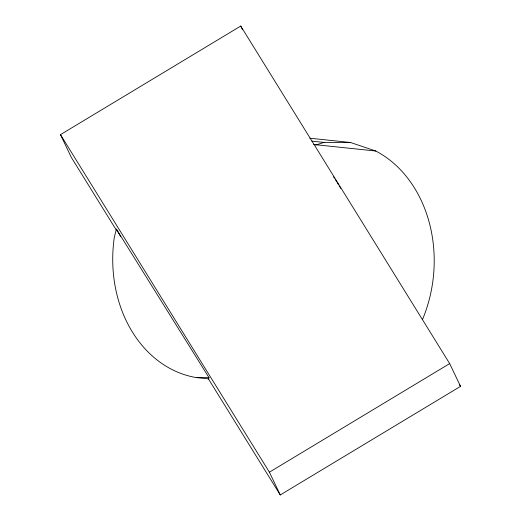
<?xml version="1.0" encoding="UTF-8"?>
<svg xmlns="http://www.w3.org/2000/svg" width="521" height="521" viewBox="0 0 521 521"><rect width="100%" height="100%" fill="white"/><g stroke="black" fill="none" stroke-linecap="round" stroke-linejoin="round"><path stroke-width="0.78" d="M208.993 377.64L208.693 378.884L196.404 377.595A125.105 101.374 -84 0 1 114.327 237.179L116.398 229.103L208.993 377.64L196.404 377.595M116.255 229.989L71.331 157.407L60.475 134.639L240.741 26.05L449.669 363.593L460.525 386.361L280.259 494.95L208.218 378.559M280.259 494.95L269.403 472.182L449.669 363.593M315.628 145.099L324.016 142.402L350.529 142.494L375.81 151.025A125.105 101.374 -84 0 1 422.42 319.705M309.8 138.215L350.529 142.494M311.89 141.126L324.016 142.402M313.681 144.499L375.81 151.025M333.616 176.873L334.462 178.208M335.316 179.55L336.599 181.555M459.248 384.296L460.525 386.361M60.475 134.639L269.403 472.182M337.022 182.226L338.689 184.975M339.523 186.349L340.773 188.407M116.398 229.103L120.527 236.554M240.741 26.05L242.493 29.723"/></g></svg>
